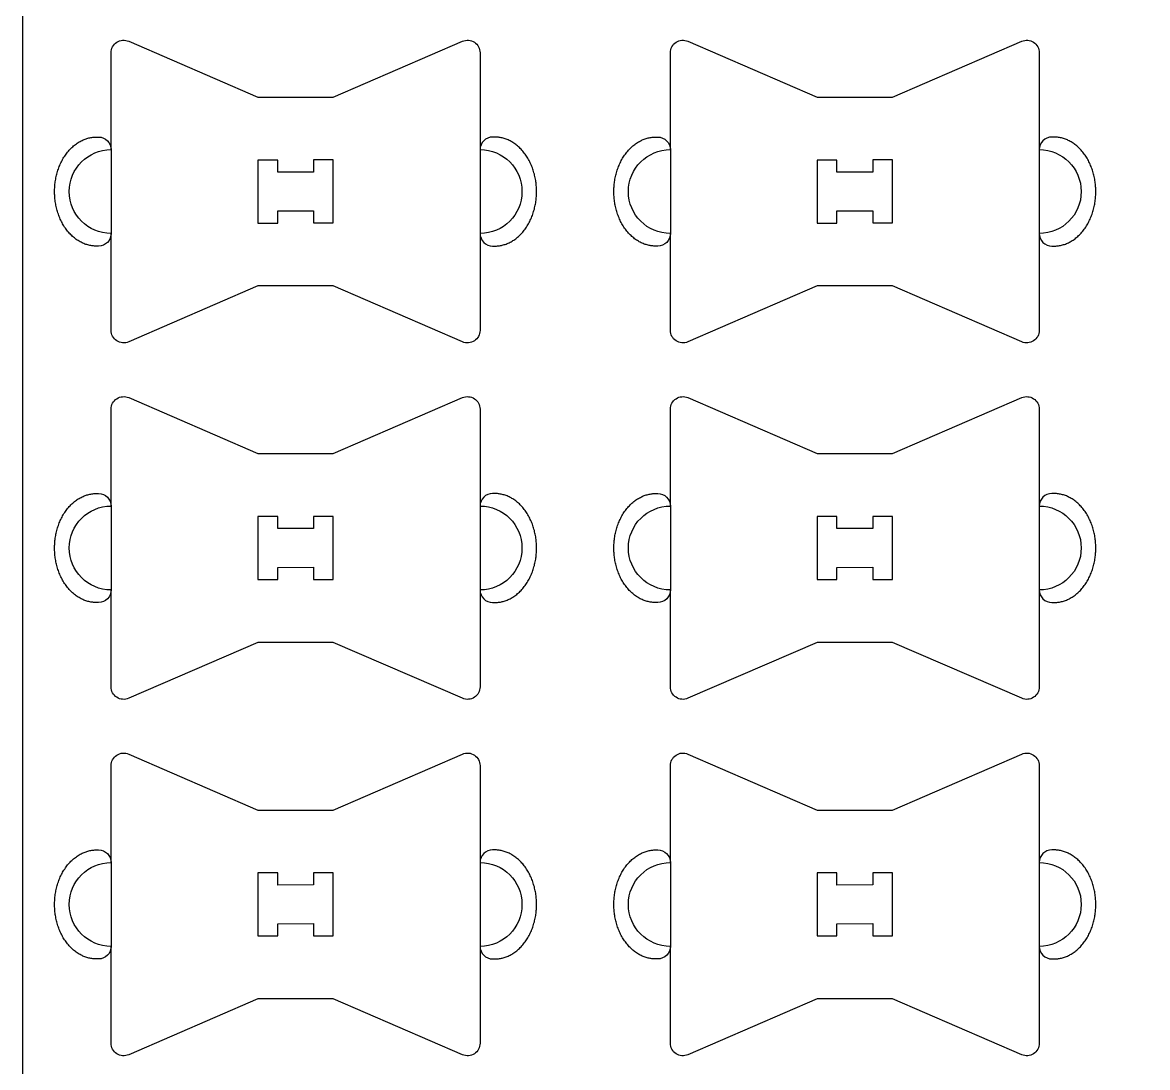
# Model space of a CAD drawing. Extents: x -30 to 12678, y 0 to 23683.
# Drawn here: x 714 to 1251, y 1928 to 2426 of the extents above; entities that cross this region are included whole.
import ezdxf

# ---------------------------------------------------------------- set-up
doc = ezdxf.new("R2010")
doc.units = 0
for name, color, linetype in [('0_SHEET_SPRUCEPLY_2440X122', 1, 'CONTINUOUS'), ('3_ANYTOOL_CUTTHROUGH_INSID', 4, 'CONTINUOUS'), ('4_ANYTOOL_CUTTHROUGH_OUTSI', 5, 'CONTINUOUS'), ('5_ANYTOOL_HALF_MILL_9MM_IN', 3, 'CONTINUOUS')]:
    doc.layers.add(name, color=color, linetype=linetype)

msp = doc.modelspace()

# ---------------------------------------------------------------- linework, layer by layer
at = {"layer": '0_SHEET_SPRUCEPLY_2440X122'}
msp.add_lwpolyline([(713.84, 1216.64), (1933.84, 1216.64), (1933.84, 3656.64), (713.84, 3656.64)], close=True, dxfattribs=at)
at = {"layer": '3_ANYTOOL_CUTTHROUGH_INSID'}
for points in [[(852.64, 2354.64), (835.58, 2354.57), (835.58, 2360.34), (826.11, 2360.34), (826.11, 2330.3), (835.58, 2330.3), (835.58, 2336.07), (852.64, 2336.14), (852.64, 2330.37), (862.11, 2330.37), (862.11, 2360.41), (852.64, 2360.41)], [(1119.42, 2354.64), (1102.36, 2354.57), (1102.36, 2360.34), (1092.89, 2360.34), (1092.89, 2330.3), (1102.36, 2330.3), (1102.36, 2336.07), (1119.42, 2336.14), (1119.42, 2330.37), (1128.89, 2330.37), (1128.89, 2360.41), (1119.42, 2360.41)], [(852.64, 2184.64), (835.58, 2184.57), (835.58, 2190.34), (826.11, 2190.34), (826.11, 2160.3), (835.58, 2160.3), (835.58, 2166.07), (852.64, 2166.14), (852.64, 2160.37), (862.11, 2160.37), (862.11, 2190.41), (852.64, 2190.41)], [(1119.42, 2184.64), (1102.36, 2184.57), (1102.36, 2190.34), (1092.89, 2190.34), (1092.89, 2160.3), (1102.36, 2160.3), (1102.36, 2166.07), (1119.42, 2166.14), (1119.42, 2160.37), (1128.89, 2160.37), (1128.89, 2190.41), (1119.42, 2190.41)], [(852.64, 2014.64), (835.58, 2014.57), (835.58, 2020.34), (826.11, 2020.34), (826.11, 1990.3), (835.58, 1990.3), (835.58, 1996.07), (852.64, 1996.14), (852.64, 1990.37), (862.11, 1990.37), (862.11, 2020.41), (852.64, 2020.41)], [(1119.42, 2014.64), (1102.36, 2014.57), (1102.36, 2020.34), (1092.89, 2020.34), (1092.89, 1990.3), (1102.36, 1990.3), (1102.36, 1996.07), (1119.42, 1996.14), (1119.42, 1990.37), (1128.89, 1990.37), (1128.89, 2020.41), (1119.42, 2020.41)]]:
    msp.add_lwpolyline(points, close=True, dxfattribs=at)
at = {"layer": '4_ANYTOOL_CUTTHROUGH_OUTSI'}
for points in [[(932.11, 2279.12, -0.539734), (923.72, 2273.62), (862.11, 2300.32), (826.11, 2300.32), (764.49, 2273.62, -0.539734), (756.11, 2279.12), (756.11, 2325.32, -1), (756.11, 2365.32), (756.11, 2411.51, -0.539734), (764.49, 2417.02), (826.11, 2390.32), (862.11, 2390.32), (923.72, 2417.02, -0.539734), (932.11, 2411.51), (932.11, 2365.32, -1), (932.11, 2325.32)], [(1198.89, 2279.12, -0.539734), (1190.5, 2273.62), (1128.89, 2300.32), (1092.89, 2300.32), (1031.28, 2273.62, -0.539734), (1022.89, 2279.12), (1022.89, 2325.32, -1), (1022.89, 2365.32), (1022.89, 2411.51, -0.539734), (1031.28, 2417.02), (1092.89, 2390.32), (1128.89, 2390.32), (1190.5, 2417.02, -0.539734), (1198.89, 2411.51), (1198.89, 2365.32, -1), (1198.89, 2325.32)], [(932.11, 2109.12, -0.539734), (923.72, 2103.62), (862.11, 2130.32), (826.11, 2130.32), (764.49, 2103.62, -0.539734), (756.11, 2109.12), (756.11, 2155.32, -1), (756.11, 2195.32), (756.11, 2241.51, -0.539734), (764.49, 2247.02), (826.11, 2220.32), (862.11, 2220.32), (923.72, 2247.02, -0.539734), (932.11, 2241.51), (932.11, 2195.32, -1), (932.11, 2155.32)], [(1198.89, 2109.12, -0.539734), (1190.5, 2103.62), (1128.89, 2130.32), (1092.89, 2130.32), (1031.28, 2103.62, -0.539734), (1022.89, 2109.12), (1022.89, 2155.32, -1), (1022.89, 2195.32), (1022.89, 2241.51, -0.539734), (1031.28, 2247.02), (1092.89, 2220.32), (1128.89, 2220.32), (1190.5, 2247.02, -0.539734), (1198.89, 2241.51), (1198.89, 2195.32, -1), (1198.89, 2155.32)], [(932.11, 1939.12, -0.539734), (923.72, 1933.62), (862.11, 1960.32), (826.11, 1960.32), (764.49, 1933.62, -0.539734), (756.11, 1939.12), (756.11, 1985.32, -1), (756.11, 2025.32), (756.11, 2071.51, -0.539734), (764.49, 2077.02), (826.11, 2050.32), (862.11, 2050.32), (923.72, 2077.02, -0.539734), (932.11, 2071.51), (932.11, 2025.32, -1), (932.11, 1985.32)], [(1198.89, 1939.12, -0.539734), (1190.5, 1933.62), (1128.89, 1960.32), (1092.89, 1960.32), (1031.28, 1933.62, -0.539734), (1022.89, 1939.12), (1022.89, 1985.32, -1), (1022.89, 2025.32), (1022.89, 2071.51, -0.539734), (1031.28, 2077.02), (1092.89, 2050.32), (1128.89, 2050.32), (1190.5, 2077.02, -0.539734), (1198.89, 2071.51), (1198.89, 2025.32, -1), (1198.89, 1985.32)]]:
    msp.add_lwpolyline(points, format="xyb", close=True, dxfattribs=at)
at = {"layer": '5_ANYTOOL_HALF_MILL_9MM_IN'}
for points in [[(749.12, 2319.31), (748.68, 2319.31), (748.23, 2319.33), (747.78, 2319.37), (747.32, 2319.41), (746.87, 2319.47), (746.41, 2319.55), (745.95, 2319.64), (745.48, 2319.74), (745.02, 2319.86), (744.55, 2320), (744.09, 2320.15), (743.62, 2320.31), (743.16, 2320.49), (742.69, 2320.69), (742.23, 2320.9), (741.77, 2321.13), (741.31, 2321.38), (740.85, 2321.64), (740.4, 2321.92), (739.95, 2322.21), (739.5, 2322.52), (739.06, 2322.85), (738.62, 2323.19), (738.19, 2323.55), (737.76, 2323.92), (737.35, 2324.31), (736.93, 2324.71), (736.53, 2325.12), (736.13, 2325.55), (735.75, 2326), (735.37, 2326.45), (735, 2326.92), (734.63, 2327.41), (734.28, 2327.9), (733.94, 2328.4), (733.61, 2328.92), (733.29, 2329.45), (732.98, 2329.98), (732.69, 2330.53), (732.4, 2331.08), (732.13, 2331.64), (731.86, 2332.21), (731.61, 2332.79), (731.38, 2333.37), (731.15, 2333.95), (730.94, 2334.54), (730.74, 2335.14), (730.55, 2335.74), (730.37, 2336.34), (730.21, 2336.94), (730.06, 2337.55), (729.92, 2338.15), (729.79, 2338.76), (729.67, 2339.37), (729.57, 2339.97), (729.48, 2340.58), (729.4, 2341.18), (729.33, 2341.78), (729.27, 2342.38), (729.23, 2342.97), (729.19, 2343.56), (729.16, 2344.15), (729.15, 2345.31), (729.16, 2346.47), (729.19, 2347.05), (729.23, 2347.64), (729.27, 2348.24), (729.33, 2348.84), (729.4, 2349.44), (729.48, 2350.04), (729.57, 2350.64), (729.67, 2351.25), (729.79, 2351.86), (729.92, 2352.46), (730.06, 2353.07), (730.21, 2353.67), (730.37, 2354.28), (730.55, 2354.88), (730.74, 2355.48), (730.94, 2356.07), (731.16, 2356.66), (731.38, 2357.25), (731.62, 2357.83), (731.87, 2358.41), (732.13, 2358.97), (732.41, 2359.54), (732.7, 2360.09), (732.99, 2360.63), (733.3, 2361.17), (733.62, 2361.7), (733.96, 2362.21), (734.3, 2362.72), (734.65, 2363.21), (735.01, 2363.69), (735.38, 2364.16), (735.76, 2364.62), (736.15, 2365.06), (736.55, 2365.49), (736.95, 2365.91), (737.37, 2366.31), (737.79, 2366.7), (738.21, 2367.07), (738.65, 2367.43), (739.08, 2367.77), (739.53, 2368.09), (739.97, 2368.4), (740.42, 2368.7), (740.88, 2368.98), (741.34, 2369.24), (741.8, 2369.48), (742.26, 2369.71), (742.73, 2369.93), (743.19, 2370.12), (743.66, 2370.3), (744.13, 2370.47), (744.6, 2370.62), (745.06, 2370.75), (745.53, 2370.87), (745.99, 2370.98), (746.45, 2371.07), (746.91, 2371.14), (747.37, 2371.2), (747.83, 2371.25), (748.28, 2371.28), (748.73, 2371.3), (749.17, 2371.31), (750.11, 2371.31, -0.413668), (756.11, 2365.32), (756.11, 2325.32, -0.41476), (750.11, 2319.31)], [(939.1, 2319.31), (939.54, 2319.31), (939.99, 2319.33), (940.44, 2319.37), (940.89, 2319.41), (941.35, 2319.47), (941.81, 2319.55), (942.27, 2319.64), (942.73, 2319.74), (943.2, 2319.86), (943.66, 2320), (944.13, 2320.15), (944.59, 2320.31), (945.06, 2320.49), (945.52, 2320.69), (945.99, 2320.9), (946.45, 2321.13), (946.91, 2321.38), (947.37, 2321.64), (947.82, 2321.92), (948.27, 2322.21), (948.72, 2322.52), (949.16, 2322.85), (949.6, 2323.19), (950.03, 2323.55), (950.45, 2323.92), (950.87, 2324.31), (951.28, 2324.71), (951.69, 2325.12), (952.08, 2325.55), (952.47, 2326), (952.85, 2326.45), (953.22, 2326.92), (953.58, 2327.41), (953.93, 2327.9), (954.27, 2328.4), (954.6, 2328.92), (954.92, 2329.45), (955.23, 2329.98), (955.53, 2330.53), (955.81, 2331.08), (956.09, 2331.64), (956.35, 2332.21), (956.6, 2332.79), (956.84, 2333.37), (957.06, 2333.95), (957.28, 2334.54), (957.48, 2335.14), (957.67, 2335.74), (957.84, 2336.34), (958.01, 2336.94), (958.16, 2337.55), (958.3, 2338.15), (958.43, 2338.76), (958.54, 2339.37), (958.65, 2339.97), (958.74, 2340.58), (958.82, 2341.18), (958.89, 2341.78), (958.94, 2342.38), (958.99, 2342.97), (959.03, 2343.56), (959.05, 2344.15), (959.07, 2345.31), (959.05, 2346.47), (959.03, 2347.05), (958.99, 2347.64), (958.94, 2348.24), (958.89, 2348.84), (958.82, 2349.44), (958.74, 2350.04), (958.64, 2350.64), (958.54, 2351.25), (958.43, 2351.86), (958.3, 2352.46), (958.16, 2353.07), (958.01, 2353.67), (957.84, 2354.28), (957.66, 2354.88), (957.48, 2355.48), (957.27, 2356.07), (957.06, 2356.66), (956.83, 2357.25), (956.59, 2357.83), (956.34, 2358.41), (956.08, 2358.97), (955.81, 2359.54), (955.52, 2360.09), (955.22, 2360.63), (954.91, 2361.17), (954.59, 2361.7), (954.26, 2362.21), (953.92, 2362.72), (953.57, 2363.21), (953.2, 2363.69), (952.83, 2364.16), (952.45, 2364.62), (952.06, 2365.06), (951.67, 2365.49), (951.26, 2365.91), (950.85, 2366.31), (950.43, 2366.7), (950, 2367.07), (949.57, 2367.43), (949.13, 2367.77), (948.69, 2368.09), (948.24, 2368.4), (947.79, 2368.7), (947.34, 2368.98), (946.88, 2369.24), (946.42, 2369.48), (945.95, 2369.71), (945.49, 2369.93), (945.02, 2370.12), (944.55, 2370.3), (944.09, 2370.47), (943.62, 2370.62), (943.15, 2370.75), (942.69, 2370.87), (942.22, 2370.98), (941.76, 2371.07), (941.3, 2371.14), (940.84, 2371.2), (940.39, 2371.25), (939.94, 2371.28), (939.49, 2371.3), (939.04, 2371.31), (938.11, 2371.31, 0.413668), (932.11, 2365.32), (932.11, 2325.32, 0.41476), (938.11, 2319.31)], [(1015.9, 2319.31), (1015.46, 2319.31), (1015.01, 2319.33), (1014.56, 2319.37), (1014.11, 2319.41), (1013.65, 2319.47), (1013.19, 2319.55), (1012.73, 2319.64), (1012.27, 2319.74), (1011.8, 2319.86), (1011.34, 2320), (1010.87, 2320.15), (1010.41, 2320.31), (1009.94, 2320.49), (1009.48, 2320.69), (1009.01, 2320.9), (1008.55, 2321.13), (1008.09, 2321.38), (1007.63, 2321.64), (1007.18, 2321.92), (1006.73, 2322.21), (1006.28, 2322.52), (1005.84, 2322.85), (1005.4, 2323.19), (1004.97, 2323.55), (1004.55, 2323.92), (1004.13, 2324.31), (1003.72, 2324.71), (1003.31, 2325.12), (1002.92, 2325.55), (1002.53, 2326), (1002.15, 2326.45), (1001.78, 2326.92), (1001.42, 2327.41), (1001.07, 2327.9), (1000.73, 2328.4), (1000.39, 2328.92), (1000.08, 2329.45), (999.77, 2329.98), (999.47, 2330.53), (999.18, 2331.08), (998.91, 2331.64), (998.65, 2332.21), (998.4, 2332.79), (998.16, 2333.37), (997.93, 2333.95), (997.72, 2334.54), (997.52, 2335.14), (997.33, 2335.74), (997.15, 2336.34), (996.99, 2336.94), (996.84, 2337.55), (996.7, 2338.15), (996.57, 2338.76), (996.46, 2339.37), (996.35, 2339.97), (996.26, 2340.58), (996.18, 2341.18), (996.11, 2341.78), (996.06, 2342.38), (996.01, 2342.97), (995.97, 2343.56), (995.95, 2344.15), (995.93, 2345.31), (995.95, 2346.47), (995.97, 2347.05), (996.01, 2347.64), (996.06, 2348.24), (996.11, 2348.84), (996.18, 2349.44), (996.26, 2350.04), (996.35, 2350.64), (996.46, 2351.25), (996.57, 2351.86), (996.7, 2352.46), (996.84, 2353.07), (996.99, 2353.67), (997.16, 2354.28), (997.33, 2354.88), (997.52, 2355.48), (997.72, 2356.07), (997.94, 2356.66), (998.17, 2357.25), (998.4, 2357.83), (998.65, 2358.41), (998.92, 2358.97), (999.19, 2359.54), (999.48, 2360.09), (999.78, 2360.63), (1000.09, 2361.17), (1000.41, 2361.7), (1000.74, 2362.21), (1001.08, 2362.72), (1001.43, 2363.21), (1001.79, 2363.69), (1002.16, 2364.16), (1002.54, 2364.62), (1002.93, 2365.06), (1003.33, 2365.49), (1003.74, 2365.91), (1004.15, 2366.31), (1004.57, 2366.7), (1005, 2367.07), (1005.43, 2367.43), (1005.87, 2367.77), (1006.31, 2368.09), (1006.76, 2368.4), (1007.21, 2368.7), (1007.66, 2368.98), (1008.12, 2369.24), (1008.58, 2369.48), (1009.05, 2369.71), (1009.51, 2369.93), (1009.98, 2370.12), (1010.44, 2370.3), (1010.91, 2370.47), (1011.38, 2370.62), (1011.84, 2370.75), (1012.31, 2370.87), (1012.77, 2370.98), (1013.24, 2371.07), (1013.7, 2371.14), (1014.15, 2371.2), (1014.61, 2371.25), (1015.06, 2371.28), (1015.51, 2371.3), (1015.95, 2371.31), (1016.89, 2371.31, -0.413668), (1022.89, 2365.32), (1022.89, 2325.32, -0.41476), (1016.89, 2319.31)], [(1205.88, 2319.31), (1206.32, 2319.31), (1206.77, 2319.33), (1207.22, 2319.37), (1207.67, 2319.41), (1208.13, 2319.47), (1208.59, 2319.55), (1209.05, 2319.64), (1209.51, 2319.74), (1209.98, 2319.86), (1210.44, 2320), (1210.91, 2320.15), (1211.38, 2320.31), (1211.84, 2320.49), (1212.31, 2320.69), (1212.77, 2320.9), (1213.23, 2321.13), (1213.69, 2321.38), (1214.15, 2321.64), (1214.6, 2321.92), (1215.05, 2322.21), (1215.5, 2322.52), (1215.94, 2322.85), (1216.38, 2323.19), (1216.81, 2323.55), (1217.23, 2323.92), (1217.65, 2324.31), (1218.06, 2324.71), (1218.47, 2325.12), (1218.87, 2325.55), (1219.25, 2326), (1219.63, 2326.45), (1220, 2326.92), (1220.36, 2327.41), (1220.71, 2327.9), (1221.06, 2328.4), (1221.39, 2328.92), (1221.71, 2329.45), (1222.01, 2329.98), (1222.31, 2330.53), (1222.6, 2331.08), (1222.87, 2331.64), (1223.13, 2332.21), (1223.38, 2332.79), (1223.62, 2333.37), (1223.85, 2333.95), (1224.06, 2334.54), (1224.26, 2335.14), (1224.45, 2335.74), (1224.63, 2336.34), (1224.79, 2336.94), (1224.94, 2337.55), (1225.08, 2338.15), (1225.21, 2338.76), (1225.32, 2339.37), (1225.43, 2339.97), (1225.52, 2340.58), (1225.6, 2341.18), (1225.67, 2341.78), (1225.73, 2342.38), (1225.77, 2342.97), (1225.81, 2343.56), (1225.83, 2344.15), (1225.85, 2345.31), (1225.83, 2346.47), (1225.81, 2347.05), (1225.77, 2347.64), (1225.73, 2348.24), (1225.67, 2348.84), (1225.6, 2349.44), (1225.52, 2350.04), (1225.43, 2350.64), (1225.32, 2351.25), (1225.21, 2351.86), (1225.08, 2352.46), (1224.94, 2353.07), (1224.79, 2353.67), (1224.62, 2354.28), (1224.45, 2354.88), (1224.26, 2355.48), (1224.06, 2356.07), (1223.84, 2356.66), (1223.62, 2357.25), (1223.38, 2357.83), (1223.13, 2358.41), (1222.86, 2358.97), (1222.59, 2359.54), (1222.3, 2360.09), (1222, 2360.63), (1221.69, 2361.17), (1221.37, 2361.7), (1221.04, 2362.21), (1220.7, 2362.72), (1220.35, 2363.21), (1219.99, 2363.69), (1219.62, 2364.16), (1219.24, 2364.62), (1218.85, 2365.06), (1218.45, 2365.49), (1218.04, 2365.91), (1217.63, 2366.31), (1217.21, 2366.7), (1216.79, 2367.07), (1216.35, 2367.43), (1215.92, 2367.77), (1215.47, 2368.09), (1215.02, 2368.4), (1214.57, 2368.7), (1214.12, 2368.98), (1213.66, 2369.24), (1213.2, 2369.48), (1212.74, 2369.71), (1212.27, 2369.93), (1211.8, 2370.12), (1211.34, 2370.3), (1210.87, 2370.47), (1210.4, 2370.62), (1209.94, 2370.75), (1209.47, 2370.87), (1209.01, 2370.98), (1208.54, 2371.07), (1208.08, 2371.14), (1207.63, 2371.2), (1207.17, 2371.25), (1206.72, 2371.28), (1206.27, 2371.3), (1205.83, 2371.31), (1204.89, 2371.31, 0.413668), (1198.89, 2365.32), (1198.89, 2325.32, 0.41476), (1204.89, 2319.31)], [(749.12, 2149.31), (748.68, 2149.31), (748.23, 2149.33), (747.78, 2149.37), (747.32, 2149.41), (746.87, 2149.47), (746.41, 2149.55), (745.95, 2149.64), (745.48, 2149.74), (745.02, 2149.86), (744.55, 2150), (744.09, 2150.15), (743.62, 2150.31), (743.16, 2150.49), (742.69, 2150.69), (742.23, 2150.9), (741.77, 2151.13), (741.31, 2151.38), (740.85, 2151.64), (740.4, 2151.92), (739.95, 2152.21), (739.5, 2152.52), (739.06, 2152.85), (738.62, 2153.19), (738.19, 2153.55), (737.76, 2153.92), (737.35, 2154.31), (736.93, 2154.71), (736.53, 2155.12), (736.13, 2155.55), (735.75, 2156), (735.37, 2156.45), (735, 2156.92), (734.63, 2157.41), (734.28, 2157.9), (733.94, 2158.4), (733.61, 2158.92), (733.29, 2159.45), (732.98, 2159.98), (732.69, 2160.53), (732.4, 2161.08), (732.13, 2161.64), (731.86, 2162.21), (731.61, 2162.79), (731.38, 2163.37), (731.15, 2163.95), (730.94, 2164.54), (730.74, 2165.14), (730.55, 2165.74), (730.37, 2166.34), (730.21, 2166.94), (730.06, 2167.55), (729.92, 2168.15), (729.79, 2168.76), (729.67, 2169.37), (729.57, 2169.97), (729.48, 2170.58), (729.4, 2171.18), (729.33, 2171.78), (729.27, 2172.38), (729.23, 2172.97), (729.19, 2173.56), (729.16, 2174.15), (729.15, 2175.31), (729.16, 2176.47), (729.19, 2177.05), (729.23, 2177.64), (729.27, 2178.24), (729.33, 2178.84), (729.4, 2179.44), (729.48, 2180.04), (729.57, 2180.64), (729.67, 2181.25), (729.79, 2181.86), (729.92, 2182.46), (730.06, 2183.07), (730.21, 2183.67), (730.37, 2184.28), (730.55, 2184.88), (730.74, 2185.48), (730.94, 2186.07), (731.16, 2186.66), (731.38, 2187.25), (731.62, 2187.83), (731.87, 2188.41), (732.13, 2188.97), (732.41, 2189.54), (732.7, 2190.09), (732.99, 2190.63), (733.3, 2191.17), (733.62, 2191.7), (733.96, 2192.21), (734.3, 2192.72), (734.65, 2193.21), (735.01, 2193.69), (735.38, 2194.16), (735.76, 2194.62), (736.15, 2195.06), (736.55, 2195.49), (736.95, 2195.91), (737.37, 2196.31), (737.79, 2196.7), (738.21, 2197.07), (738.65, 2197.43), (739.08, 2197.77), (739.53, 2198.09), (739.97, 2198.4), (740.42, 2198.7), (740.88, 2198.98), (741.34, 2199.24), (741.8, 2199.48), (742.26, 2199.71), (742.73, 2199.93), (743.19, 2200.12), (743.66, 2200.3), (744.13, 2200.47), (744.6, 2200.62), (745.06, 2200.75), (745.53, 2200.87), (745.99, 2200.98), (746.45, 2201.07), (746.91, 2201.14), (747.37, 2201.2), (747.83, 2201.25), (748.28, 2201.28), (748.73, 2201.3), (749.17, 2201.31), (750.11, 2201.31, -0.413668), (756.11, 2195.32), (756.11, 2155.32, -0.41476), (750.11, 2149.31)], [(939.1, 2149.31), (939.54, 2149.31), (939.99, 2149.33), (940.44, 2149.37), (940.89, 2149.41), (941.35, 2149.47), (941.81, 2149.55), (942.27, 2149.64), (942.73, 2149.74), (943.2, 2149.86), (943.66, 2150), (944.13, 2150.15), (944.59, 2150.31), (945.06, 2150.49), (945.52, 2150.69), (945.99, 2150.9), (946.45, 2151.13), (946.91, 2151.38), (947.37, 2151.64), (947.82, 2151.92), (948.27, 2152.21), (948.72, 2152.52), (949.16, 2152.85), (949.6, 2153.19), (950.03, 2153.55), (950.45, 2153.92), (950.87, 2154.31), (951.28, 2154.71), (951.69, 2155.12), (952.08, 2155.55), (952.47, 2156), (952.85, 2156.45), (953.22, 2156.92), (953.58, 2157.41), (953.93, 2157.9), (954.27, 2158.4), (954.6, 2158.92), (954.92, 2159.45), (955.23, 2159.98), (955.53, 2160.53), (955.81, 2161.08), (956.09, 2161.64), (956.35, 2162.21), (956.6, 2162.79), (956.84, 2163.37), (957.06, 2163.95), (957.28, 2164.54), (957.48, 2165.14), (957.67, 2165.74), (957.84, 2166.34), (958.01, 2166.94), (958.16, 2167.55), (958.3, 2168.15), (958.43, 2168.76), (958.54, 2169.37), (958.65, 2169.97), (958.74, 2170.58), (958.82, 2171.18), (958.89, 2171.78), (958.94, 2172.38), (958.99, 2172.97), (959.03, 2173.56), (959.05, 2174.15), (959.07, 2175.31), (959.05, 2176.47), (959.03, 2177.05), (958.99, 2177.64), (958.94, 2178.24), (958.89, 2178.84), (958.82, 2179.44), (958.74, 2180.04), (958.64, 2180.64), (958.54, 2181.25), (958.43, 2181.86), (958.3, 2182.46), (958.16, 2183.07), (958.01, 2183.67), (957.84, 2184.28), (957.66, 2184.88), (957.48, 2185.48), (957.27, 2186.07), (957.06, 2186.66), (956.83, 2187.25), (956.59, 2187.83), (956.34, 2188.41), (956.08, 2188.97), (955.81, 2189.54), (955.52, 2190.09), (955.22, 2190.63), (954.91, 2191.17), (954.59, 2191.7), (954.26, 2192.21), (953.92, 2192.72), (953.57, 2193.21), (953.2, 2193.69), (952.83, 2194.16), (952.45, 2194.62), (952.06, 2195.06), (951.67, 2195.49), (951.26, 2195.91), (950.85, 2196.31), (950.43, 2196.7), (950, 2197.07), (949.57, 2197.43), (949.13, 2197.77), (948.69, 2198.09), (948.24, 2198.4), (947.79, 2198.7), (947.34, 2198.98), (946.88, 2199.24), (946.42, 2199.48), (945.95, 2199.71), (945.49, 2199.93), (945.02, 2200.12), (944.55, 2200.3), (944.09, 2200.47), (943.62, 2200.62), (943.15, 2200.75), (942.69, 2200.87), (942.22, 2200.98), (941.76, 2201.07), (941.3, 2201.14), (940.84, 2201.2), (940.39, 2201.25), (939.94, 2201.28), (939.49, 2201.3), (939.04, 2201.31), (938.11, 2201.31, 0.413668), (932.11, 2195.32), (932.11, 2155.32, 0.41476), (938.11, 2149.31)], [(1015.9, 2149.31), (1015.46, 2149.31), (1015.01, 2149.33), (1014.56, 2149.37), (1014.11, 2149.41), (1013.65, 2149.47), (1013.19, 2149.55), (1012.73, 2149.64), (1012.27, 2149.74), (1011.8, 2149.86), (1011.34, 2150), (1010.87, 2150.15), (1010.41, 2150.31), (1009.94, 2150.49), (1009.48, 2150.69), (1009.01, 2150.9), (1008.55, 2151.13), (1008.09, 2151.38), (1007.63, 2151.64), (1007.18, 2151.92), (1006.73, 2152.21), (1006.28, 2152.52), (1005.84, 2152.85), (1005.4, 2153.19), (1004.97, 2153.55), (1004.55, 2153.92), (1004.13, 2154.31), (1003.72, 2154.71), (1003.31, 2155.12), (1002.92, 2155.55), (1002.53, 2156), (1002.15, 2156.45), (1001.78, 2156.92), (1001.42, 2157.41), (1001.07, 2157.9), (1000.73, 2158.4), (1000.39, 2158.92), (1000.08, 2159.45), (999.77, 2159.98), (999.47, 2160.53), (999.18, 2161.08), (998.91, 2161.64), (998.65, 2162.21), (998.4, 2162.79), (998.16, 2163.37), (997.93, 2163.95), (997.72, 2164.54), (997.52, 2165.14), (997.33, 2165.74), (997.15, 2166.34), (996.99, 2166.94), (996.84, 2167.55), (996.7, 2168.15), (996.57, 2168.76), (996.46, 2169.37), (996.35, 2169.97), (996.26, 2170.58), (996.18, 2171.18), (996.11, 2171.78), (996.06, 2172.38), (996.01, 2172.97), (995.97, 2173.56), (995.95, 2174.15), (995.93, 2175.31), (995.95, 2176.47), (995.97, 2177.05), (996.01, 2177.64), (996.06, 2178.24), (996.11, 2178.84), (996.18, 2179.44), (996.26, 2180.04), (996.35, 2180.64), (996.46, 2181.25), (996.57, 2181.86), (996.7, 2182.46), (996.84, 2183.07), (996.99, 2183.67), (997.16, 2184.28), (997.33, 2184.88), (997.52, 2185.48), (997.72, 2186.07), (997.94, 2186.66), (998.17, 2187.25), (998.4, 2187.83), (998.65, 2188.41), (998.92, 2188.97), (999.19, 2189.54), (999.48, 2190.09), (999.78, 2190.63), (1000.09, 2191.17), (1000.41, 2191.7), (1000.74, 2192.21), (1001.08, 2192.72), (1001.43, 2193.21), (1001.79, 2193.69), (1002.16, 2194.16), (1002.54, 2194.62), (1002.93, 2195.06), (1003.33, 2195.49), (1003.74, 2195.91), (1004.15, 2196.31), (1004.57, 2196.7), (1005, 2197.07), (1005.43, 2197.43), (1005.87, 2197.77), (1006.31, 2198.09), (1006.76, 2198.4), (1007.21, 2198.7), (1007.66, 2198.98), (1008.12, 2199.24), (1008.58, 2199.48), (1009.05, 2199.71), (1009.51, 2199.93), (1009.98, 2200.12), (1010.44, 2200.3), (1010.91, 2200.47), (1011.38, 2200.62), (1011.84, 2200.75), (1012.31, 2200.87), (1012.77, 2200.98), (1013.24, 2201.07), (1013.7, 2201.14), (1014.15, 2201.2), (1014.61, 2201.25), (1015.06, 2201.28), (1015.51, 2201.3), (1015.95, 2201.31), (1016.89, 2201.31, -0.413668), (1022.89, 2195.32), (1022.89, 2155.32, -0.41476), (1016.89, 2149.31)], [(1205.88, 2149.31), (1206.32, 2149.31), (1206.77, 2149.33), (1207.22, 2149.37), (1207.67, 2149.41), (1208.13, 2149.47), (1208.59, 2149.55), (1209.05, 2149.64), (1209.51, 2149.74), (1209.98, 2149.86), (1210.44, 2150), (1210.91, 2150.15), (1211.38, 2150.31), (1211.84, 2150.49), (1212.31, 2150.69), (1212.77, 2150.9), (1213.23, 2151.13), (1213.69, 2151.38), (1214.15, 2151.64), (1214.6, 2151.92), (1215.05, 2152.21), (1215.5, 2152.52), (1215.94, 2152.85), (1216.38, 2153.19), (1216.81, 2153.55), (1217.23, 2153.92), (1217.65, 2154.31), (1218.06, 2154.71), (1218.47, 2155.12), (1218.87, 2155.55), (1219.25, 2156), (1219.63, 2156.45), (1220, 2156.92), (1220.36, 2157.41), (1220.71, 2157.9), (1221.06, 2158.4), (1221.39, 2158.92), (1221.71, 2159.45), (1222.01, 2159.98), (1222.31, 2160.53), (1222.6, 2161.08), (1222.87, 2161.64), (1223.13, 2162.21), (1223.38, 2162.79), (1223.62, 2163.37), (1223.85, 2163.95), (1224.06, 2164.54), (1224.26, 2165.14), (1224.45, 2165.74), (1224.63, 2166.34), (1224.79, 2166.94), (1224.94, 2167.55), (1225.08, 2168.15), (1225.21, 2168.76), (1225.32, 2169.37), (1225.43, 2169.97), (1225.52, 2170.58), (1225.6, 2171.18), (1225.67, 2171.78), (1225.73, 2172.38), (1225.77, 2172.97), (1225.81, 2173.56), (1225.83, 2174.15), (1225.85, 2175.31), (1225.83, 2176.47), (1225.81, 2177.05), (1225.77, 2177.64), (1225.73, 2178.24), (1225.67, 2178.84), (1225.6, 2179.44), (1225.52, 2180.04), (1225.43, 2180.64), (1225.32, 2181.25), (1225.21, 2181.86), (1225.08, 2182.46), (1224.94, 2183.07), (1224.79, 2183.67), (1224.62, 2184.28), (1224.45, 2184.88), (1224.26, 2185.48), (1224.06, 2186.07), (1223.84, 2186.66), (1223.62, 2187.25), (1223.38, 2187.83), (1223.13, 2188.41), (1222.86, 2188.97), (1222.59, 2189.54), (1222.3, 2190.09), (1222, 2190.63), (1221.69, 2191.17), (1221.37, 2191.7), (1221.04, 2192.21), (1220.7, 2192.72), (1220.35, 2193.21), (1219.99, 2193.69), (1219.62, 2194.16), (1219.24, 2194.62), (1218.85, 2195.06), (1218.45, 2195.49), (1218.04, 2195.91), (1217.63, 2196.31), (1217.21, 2196.7), (1216.79, 2197.07), (1216.35, 2197.43), (1215.92, 2197.77), (1215.47, 2198.09), (1215.02, 2198.4), (1214.57, 2198.7), (1214.12, 2198.98), (1213.66, 2199.24), (1213.2, 2199.48), (1212.74, 2199.71), (1212.27, 2199.93), (1211.8, 2200.12), (1211.34, 2200.3), (1210.87, 2200.47), (1210.4, 2200.62), (1209.94, 2200.75), (1209.47, 2200.87), (1209.01, 2200.98), (1208.54, 2201.07), (1208.08, 2201.14), (1207.63, 2201.2), (1207.17, 2201.25), (1206.72, 2201.28), (1206.27, 2201.3), (1205.83, 2201.31), (1204.89, 2201.31, 0.413668), (1198.89, 2195.32), (1198.89, 2155.32, 0.41476), (1204.89, 2149.31)], [(749.12, 1979.31), (748.68, 1979.31), (748.23, 1979.33), (747.78, 1979.37), (747.32, 1979.41), (746.87, 1979.47), (746.41, 1979.55), (745.95, 1979.64), (745.48, 1979.74), (745.02, 1979.86), (744.55, 1980), (744.09, 1980.15), (743.62, 1980.31), (743.16, 1980.49), (742.69, 1980.69), (742.23, 1980.9), (741.77, 1981.13), (741.31, 1981.38), (740.85, 1981.64), (740.4, 1981.92), (739.95, 1982.21), (739.5, 1982.52), (739.06, 1982.85), (738.62, 1983.19), (738.19, 1983.55), (737.76, 1983.92), (737.35, 1984.31), (736.93, 1984.71), (736.53, 1985.12), (736.13, 1985.55), (735.75, 1986), (735.37, 1986.45), (735, 1986.92), (734.63, 1987.41), (734.28, 1987.9), (733.94, 1988.4), (733.61, 1988.92), (733.29, 1989.45), (732.98, 1989.98), (732.69, 1990.53), (732.4, 1991.08), (732.13, 1991.64), (731.86, 1992.21), (731.61, 1992.79), (731.38, 1993.37), (731.15, 1993.95), (730.94, 1994.54), (730.74, 1995.14), (730.55, 1995.74), (730.37, 1996.34), (730.21, 1996.94), (730.06, 1997.55), (729.92, 1998.15), (729.79, 1998.76), (729.67, 1999.37), (729.57, 1999.97), (729.48, 2000.58), (729.4, 2001.18), (729.33, 2001.78), (729.27, 2002.38), (729.23, 2002.97), (729.19, 2003.56), (729.16, 2004.15), (729.15, 2005.31), (729.16, 2006.47), (729.19, 2007.05), (729.23, 2007.64), (729.27, 2008.24), (729.33, 2008.84), (729.4, 2009.44), (729.48, 2010.04), (729.57, 2010.64), (729.67, 2011.25), (729.79, 2011.86), (729.92, 2012.46), (730.06, 2013.07), (730.21, 2013.67), (730.37, 2014.28), (730.55, 2014.88), (730.74, 2015.48), (730.94, 2016.07), (731.16, 2016.66), (731.38, 2017.25), (731.62, 2017.83), (731.87, 2018.41), (732.13, 2018.97), (732.41, 2019.54), (732.7, 2020.09), (732.99, 2020.63), (733.3, 2021.17), (733.62, 2021.7), (733.96, 2022.21), (734.3, 2022.72), (734.65, 2023.21), (735.01, 2023.69), (735.38, 2024.16), (735.76, 2024.62), (736.15, 2025.06), (736.55, 2025.49), (736.95, 2025.91), (737.37, 2026.31), (737.79, 2026.7), (738.21, 2027.07), (738.65, 2027.43), (739.08, 2027.77), (739.53, 2028.09), (739.97, 2028.4), (740.42, 2028.7), (740.88, 2028.98), (741.34, 2029.24), (741.8, 2029.48), (742.26, 2029.71), (742.73, 2029.93), (743.19, 2030.12), (743.66, 2030.3), (744.13, 2030.47), (744.6, 2030.62), (745.06, 2030.75), (745.53, 2030.87), (745.99, 2030.98), (746.45, 2031.07), (746.91, 2031.14), (747.37, 2031.2), (747.83, 2031.25), (748.28, 2031.28), (748.73, 2031.3), (749.17, 2031.31), (750.11, 2031.31, -0.413668), (756.11, 2025.32), (756.11, 1985.32, -0.41476), (750.11, 1979.31)], [(939.1, 1979.31), (939.54, 1979.31), (939.99, 1979.33), (940.44, 1979.37), (940.89, 1979.41), (941.35, 1979.47), (941.81, 1979.55), (942.27, 1979.64), (942.73, 1979.74), (943.2, 1979.86), (943.66, 1980), (944.13, 1980.15), (944.59, 1980.31), (945.06, 1980.49), (945.52, 1980.69), (945.99, 1980.9), (946.45, 1981.13), (946.91, 1981.38), (947.37, 1981.64), (947.82, 1981.92), (948.27, 1982.21), (948.72, 1982.52), (949.16, 1982.85), (949.6, 1983.19), (950.03, 1983.55), (950.45, 1983.92), (950.87, 1984.31), (951.28, 1984.71), (951.69, 1985.12), (952.08, 1985.55), (952.47, 1986), (952.85, 1986.45), (953.22, 1986.92), (953.58, 1987.41), (953.93, 1987.9), (954.27, 1988.4), (954.6, 1988.92), (954.92, 1989.45), (955.23, 1989.98), (955.53, 1990.53), (955.81, 1991.08), (956.09, 1991.64), (956.35, 1992.21), (956.6, 1992.79), (956.84, 1993.37), (957.06, 1993.95), (957.28, 1994.54), (957.48, 1995.14), (957.67, 1995.74), (957.84, 1996.34), (958.01, 1996.94), (958.16, 1997.55), (958.3, 1998.15), (958.43, 1998.76), (958.54, 1999.37), (958.65, 1999.97), (958.74, 2000.58), (958.82, 2001.18), (958.89, 2001.78), (958.94, 2002.38), (958.99, 2002.97), (959.03, 2003.56), (959.05, 2004.15), (959.07, 2005.31), (959.05, 2006.47), (959.03, 2007.05), (958.99, 2007.64), (958.94, 2008.24), (958.89, 2008.84), (958.82, 2009.44), (958.74, 2010.04), (958.64, 2010.64), (958.54, 2011.25), (958.43, 2011.86), (958.3, 2012.46), (958.16, 2013.07), (958.01, 2013.67), (957.84, 2014.28), (957.66, 2014.88), (957.48, 2015.48), (957.27, 2016.07), (957.06, 2016.66), (956.83, 2017.25), (956.59, 2017.83), (956.34, 2018.41), (956.08, 2018.97), (955.81, 2019.54), (955.52, 2020.09), (955.22, 2020.63), (954.91, 2021.17), (954.59, 2021.7), (954.26, 2022.21), (953.92, 2022.72), (953.57, 2023.21), (953.2, 2023.69), (952.83, 2024.16), (952.45, 2024.62), (952.06, 2025.06), (951.67, 2025.49), (951.26, 2025.91), (950.85, 2026.31), (950.43, 2026.7), (950, 2027.07), (949.57, 2027.43), (949.13, 2027.77), (948.69, 2028.09), (948.24, 2028.4), (947.79, 2028.7), (947.34, 2028.98), (946.88, 2029.24), (946.42, 2029.48), (945.95, 2029.71), (945.49, 2029.93), (945.02, 2030.12), (944.55, 2030.3), (944.09, 2030.47), (943.62, 2030.62), (943.15, 2030.75), (942.69, 2030.87), (942.22, 2030.98), (941.76, 2031.07), (941.3, 2031.14), (940.84, 2031.2), (940.39, 2031.25), (939.94, 2031.28), (939.49, 2031.3), (939.04, 2031.31), (938.11, 2031.31, 0.413668), (932.11, 2025.32), (932.11, 1985.32, 0.41476), (938.11, 1979.31)], [(1015.9, 1979.31), (1015.46, 1979.31), (1015.01, 1979.33), (1014.56, 1979.37), (1014.11, 1979.41), (1013.65, 1979.47), (1013.19, 1979.55), (1012.73, 1979.64), (1012.27, 1979.74), (1011.8, 1979.86), (1011.34, 1980), (1010.87, 1980.15), (1010.41, 1980.31), (1009.94, 1980.49), (1009.48, 1980.69), (1009.01, 1980.9), (1008.55, 1981.13), (1008.09, 1981.38), (1007.63, 1981.64), (1007.18, 1981.92), (1006.73, 1982.21), (1006.28, 1982.52), (1005.84, 1982.85), (1005.4, 1983.19), (1004.97, 1983.55), (1004.55, 1983.92), (1004.13, 1984.31), (1003.72, 1984.71), (1003.31, 1985.12), (1002.92, 1985.55), (1002.53, 1986), (1002.15, 1986.45), (1001.78, 1986.92), (1001.42, 1987.41), (1001.07, 1987.9), (1000.73, 1988.4), (1000.39, 1988.92), (1000.08, 1989.45), (999.77, 1989.98), (999.47, 1990.53), (999.18, 1991.08), (998.91, 1991.64), (998.65, 1992.21), (998.4, 1992.79), (998.16, 1993.37), (997.93, 1993.95), (997.72, 1994.54), (997.52, 1995.14), (997.33, 1995.74), (997.15, 1996.34), (996.99, 1996.94), (996.84, 1997.55), (996.7, 1998.15), (996.57, 1998.76), (996.46, 1999.37), (996.35, 1999.97), (996.26, 2000.58), (996.18, 2001.18), (996.11, 2001.78), (996.06, 2002.38), (996.01, 2002.97), (995.97, 2003.56), (995.95, 2004.15), (995.93, 2005.31), (995.95, 2006.47), (995.97, 2007.05), (996.01, 2007.64), (996.06, 2008.24), (996.11, 2008.84), (996.18, 2009.44), (996.26, 2010.04), (996.35, 2010.64), (996.46, 2011.25), (996.57, 2011.86), (996.7, 2012.46), (996.84, 2013.07), (996.99, 2013.67), (997.16, 2014.28), (997.33, 2014.88), (997.52, 2015.48), (997.72, 2016.07), (997.94, 2016.66), (998.17, 2017.25), (998.4, 2017.83), (998.65, 2018.41), (998.92, 2018.97), (999.19, 2019.54), (999.48, 2020.09), (999.78, 2020.63), (1000.09, 2021.17), (1000.41, 2021.7), (1000.74, 2022.21), (1001.08, 2022.72), (1001.43, 2023.21), (1001.79, 2023.69), (1002.16, 2024.16), (1002.54, 2024.62), (1002.93, 2025.06), (1003.33, 2025.49), (1003.74, 2025.91), (1004.15, 2026.31), (1004.57, 2026.7), (1005, 2027.07), (1005.43, 2027.43), (1005.87, 2027.77), (1006.31, 2028.09), (1006.76, 2028.4), (1007.21, 2028.7), (1007.66, 2028.98), (1008.12, 2029.24), (1008.58, 2029.48), (1009.05, 2029.71), (1009.51, 2029.93), (1009.98, 2030.12), (1010.44, 2030.3), (1010.91, 2030.47), (1011.38, 2030.62), (1011.84, 2030.75), (1012.31, 2030.87), (1012.77, 2030.98), (1013.24, 2031.07), (1013.7, 2031.14), (1014.15, 2031.2), (1014.61, 2031.25), (1015.06, 2031.28), (1015.51, 2031.3), (1015.95, 2031.31), (1016.89, 2031.31, -0.413668), (1022.89, 2025.32), (1022.89, 1985.32, -0.41476), (1016.89, 1979.31)], [(1205.88, 1979.31), (1206.32, 1979.31), (1206.77, 1979.33), (1207.22, 1979.37), (1207.67, 1979.41), (1208.13, 1979.47), (1208.59, 1979.55), (1209.05, 1979.64), (1209.51, 1979.74), (1209.98, 1979.86), (1210.44, 1980), (1210.91, 1980.15), (1211.38, 1980.31), (1211.84, 1980.49), (1212.31, 1980.69), (1212.77, 1980.9), (1213.23, 1981.13), (1213.69, 1981.38), (1214.15, 1981.64), (1214.6, 1981.92), (1215.05, 1982.21), (1215.5, 1982.52), (1215.94, 1982.85), (1216.38, 1983.19), (1216.81, 1983.55), (1217.23, 1983.92), (1217.65, 1984.31), (1218.06, 1984.71), (1218.47, 1985.12), (1218.87, 1985.55), (1219.25, 1986), (1219.63, 1986.45), (1220, 1986.92), (1220.36, 1987.41), (1220.71, 1987.9), (1221.06, 1988.4), (1221.39, 1988.92), (1221.71, 1989.45), (1222.01, 1989.98), (1222.31, 1990.53), (1222.6, 1991.08), (1222.87, 1991.64), (1223.13, 1992.21), (1223.38, 1992.79), (1223.62, 1993.37), (1223.85, 1993.95), (1224.06, 1994.54), (1224.26, 1995.14), (1224.45, 1995.74), (1224.63, 1996.34), (1224.79, 1996.94), (1224.94, 1997.55), (1225.08, 1998.15), (1225.21, 1998.76), (1225.32, 1999.37), (1225.43, 1999.97), (1225.52, 2000.58), (1225.6, 2001.18), (1225.67, 2001.78), (1225.73, 2002.38), (1225.77, 2002.97), (1225.81, 2003.56), (1225.83, 2004.15), (1225.85, 2005.31), (1225.83, 2006.47), (1225.81, 2007.05), (1225.77, 2007.64), (1225.73, 2008.24), (1225.67, 2008.84), (1225.6, 2009.44), (1225.52, 2010.04), (1225.43, 2010.64), (1225.32, 2011.25), (1225.21, 2011.86), (1225.08, 2012.46), (1224.94, 2013.07), (1224.79, 2013.67), (1224.62, 2014.28), (1224.45, 2014.88), (1224.26, 2015.48), (1224.06, 2016.07), (1223.84, 2016.66), (1223.62, 2017.25), (1223.38, 2017.83), (1223.13, 2018.41), (1222.86, 2018.97), (1222.59, 2019.54), (1222.3, 2020.09), (1222, 2020.63), (1221.69, 2021.17), (1221.37, 2021.7), (1221.04, 2022.21), (1220.7, 2022.72), (1220.35, 2023.21), (1219.99, 2023.69), (1219.62, 2024.16), (1219.24, 2024.62), (1218.85, 2025.06), (1218.45, 2025.49), (1218.04, 2025.91), (1217.63, 2026.31), (1217.21, 2026.7), (1216.79, 2027.07), (1216.35, 2027.43), (1215.92, 2027.77), (1215.47, 2028.09), (1215.02, 2028.4), (1214.57, 2028.7), (1214.12, 2028.98), (1213.66, 2029.24), (1213.2, 2029.48), (1212.74, 2029.71), (1212.27, 2029.93), (1211.8, 2030.12), (1211.34, 2030.3), (1210.87, 2030.47), (1210.4, 2030.62), (1209.94, 2030.75), (1209.47, 2030.87), (1209.01, 2030.98), (1208.54, 2031.07), (1208.08, 2031.14), (1207.63, 2031.2), (1207.17, 2031.25), (1206.72, 2031.28), (1206.27, 2031.3), (1205.83, 2031.31), (1204.89, 2031.31, 0.413668), (1198.89, 2025.32), (1198.89, 1985.32, 0.41476), (1204.89, 1979.31)]]:
    msp.add_lwpolyline(points, format="xyb", close=True, dxfattribs=at)

doc.saveas('drawing.dxf')
